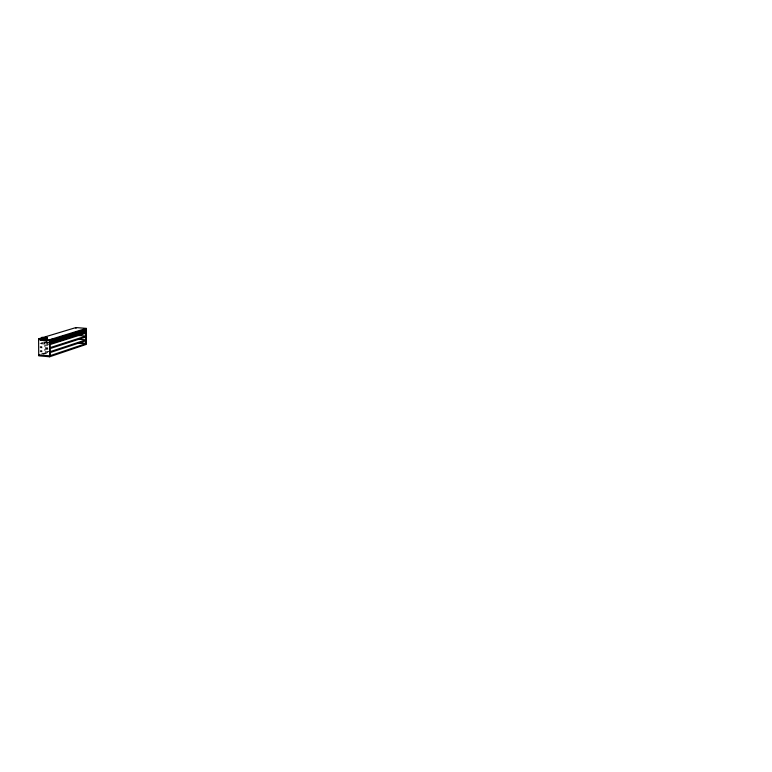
<?xml version="1.0" encoding="UTF-8"?>
<svg xmlns="http://www.w3.org/2000/svg" width="772" height="772" viewBox="0 0 772 772"><rect width="100%" height="100%" fill="white"/><g stroke="black" fill="none" stroke-linecap="round" stroke-linejoin="round"><path stroke-width="0.58" stroke-dasharray="3.86 2.9" d="M44.921 342.594L48.24 343.048L44.332 342.681M44.458 342.44L44.313 342.99L45.278 342.604M45.77 343.173L47.314 343.299M44.409 342.575L45.008 342.836M40.964 354.145L48.308 351.743M42.344 354.068L48.028 352.196M43.232 354.319L47.748 352.823M47.999 349.156L40.038 351.743L47.845 352.418M47.989 348.24L40.028 350.816L50.064 351.685M47.97 345.209L39.999 347.738L47.816 348.404M47.961 344.293L39.99 346.802L47.806 347.477M47.565 342.604L48.231 342.623M39.961 343.723L43.377 342.662M46.04 342.546L44.496 343.154M46.011 342.565L49.196 342.739M41.07 342.884L48.047 343.366M41.08 343.82L50.016 344.573M47.063 343.009L46.59 342.488"/><path stroke-width="1.16" d="M41.302 339.622C40.53 340.693 41.119 337.625 41.476 340.298L40.704 340.056L41.36 338.956M40.858 339.593L42.74 339.67M44.245 338.966L44.631 338.58L44.718 339.217M45.702 339.516C45.104 337.673 44.844 342.285 41.466 339.535M52.11 340.838L52.033 339.805L52.67 339.603L52.689 342.932L51.975 343.125L52.033 339.805M70.474 335.859L70.773 335.28M72.298 335.289L72.279 334.546M46.243 339.062L45.78 338.532M46.185 338.667L45.654 339.535L49.524 339.757L86.281 328.399L86.31 344.37L49.659 356.77L38.716 355.815L38.6 338.84L75.974 327.56L86.281 328.399M49.697 341.629L49.707 342.121M49.833 341.735L50.643 341.735M50.547 341.967L50.537 341.118M51.27 340.732L52.564 341.127M51.753 341.137L51.454 341.678M56.366 340.027L56.105 339.255M61.094 338.329L60.641 337.818M61.162 338.194L60.65 338.773M62.879 337.991L62.889 337.374L62.146 337.432M64.819 337.171L64.462 336.65M66.749 336.602L67.569 336.457L66.768 335.878M71.101 335.202L69.393 334.807M72.877 334.643L72.153 334.199M78.155 332.993L77.605 332.452M82.266 332.028L83.077 330.85M83.279 331.603L83.029 330.86M44.911 338.184C41.881 338.493 42.354 337.287 41.398 338.001L41.09 339.805M43.57 338.763L43.406 338.705M43.599 338.966L43.84 338.406M43.936 338.348L44.959 338.175M43.724 338.184L43.772 337.489L43.724 338.146M45.268 338.879L45.828 338.522M83.048 331.825L82.314 330.927M52.052 341.436L52.679 340.963M53.48 341.05L53.413 341.07M54.426 340.751L53.886 340.722M57.263 339.873L57.311 339.111L56.24 339.043M59.126 339.284L59.222 338.657M61.914 338.416L61.345 337.567M62.059 338.03L61.384 338.368M68.303 336.409L67.772 336.312M69.287 336.235L69.355 335.752M69.914 335.945L70.271 335.617L69.596 335.801M73.707 334.72L73.716 333.987M77.268 333.485L76.766 333.697M78.078 333.089L78.107 332.616M78.464 333.166L79.091 332.848L78.416 332.983M79.13 332.607L79.941 332.442M80.655 332.539L80.703 331.806L80.742 332.645M40.906 339.834L41.099 339.439M84.466 331.149L85.103 330.966L84.611 331.265M85.026 331.053L84.476 331.284M41.07 339.41L41.514 339.892L40.791 340.24L40.781 339.111L41.534 338.918M41.514 339.825L42.151 339.593L41.514 339.304M55.41 340.24L54.831 340.423M57.292 339.651L56.723 339.834M59.174 339.149L58.595 339.246M60.11 338.86L59.849 338.088M65.369 336.37L65.244 337.335M71.14 335.193L70.657 335.637M74.594 334.324L74.469 333.649M76.457 333.533L76.013 333.958M77.229 333.494L76.978 332.751M82.421 331.873L81.9 331.95M84.129 331.333L83.752 330.609M41.177 339.371L41.833 337.432M44.573 337.567L44.506 338.204M42.248 340.365L43.888 340.597M47.188 337.518L45.143 337.451L47.15 337.702L46.33 338.223M52.718 340.134L53.056 340.105M79.719 332.018L79.149 331.767M55.14 340.577L55.159 339.555M61.837 338.425L62.088 338.175M66.257 337.094L66.662 336.746L66.199 337.036M72.549 335.116L72.819 334.99M77.982 333.369L77.567 333.301M41.997 338.049L41.36 337.982L42.73 338.194M86.31 343.492L49.649 355.844L38.706 354.888L39.208 354.744M50.074 352.611L85.914 340.732M50.064 351.685L85.914 339.854L78.792 339.265M50.045 348.597L85.904 336.959M50.035 347.661L85.904 336.081L77.596 335.395M50.614 342.99L50.055 343.723L85.943 332.23M51.714 340.442L51.714 339.902L50.991 340.095L51.01 343.424L51.734 343.038M53.529 339.304L53.644 342.633L53.017 342.826L52.901 339.497L53.615 339.313L51.656 339.275M54.59 342.334L53.876 342.517L53.857 339.197L54.571 339.014L54.503 342.324M56.481 341.735L55.767 341.919L55.748 338.618L56.462 338.425L56.481 341.735L56.462 338.425M57.196 341.089L56.713 341.62L56.684 338.319L57.63 338.657M58.334 338.377L57.63 338.03L57.649 341.33L58.267 340.935M59.29 340.848L58.585 341.031L58.566 337.74L59.27 337.557L59.203 340.838M60.216 340.548L59.521 340.732L59.502 337.451L60.197 337.267L60.216 340.548L60.197 337.267M61.133 337.509L60.428 337.161L60.448 340.442L60.969 339.815M61.374 340.153L62.069 339.96L62.049 336.688L61.355 336.872L61.22 339.902M62.995 339.67L62.3 339.854L62.281 336.582L62.889 336.399L62.908 339.661M63.912 339.381L63.217 339.564L63.198 336.303L63.893 336.119L63.912 339.381L63.893 336.119M64.134 339.275L64.829 339.091L64.809 335.839L64.115 336.013L63.979 339.033M65.051 338.985L65.736 338.802L65.726 335.55L65.031 335.733L65.138 338.995L65.002 338.368M66.633 335.791L65.948 335.453L65.958 338.696L66.402 338.271M66.874 338.416L67.56 338.233L67.54 334.99L66.855 335.164L66.961 338.416L66.797 337.895M68.457 337.943L67.772 338.126L67.762 334.884C69.962 333.321 67.492 343.096 68.361 334.701M68.679 337.837L69.364 337.663L69.345 334.43L68.66 334.604L68.525 337.596M70.262 337.374L69.576 337.557L69.567 334.324C71.69 332.761 69.451 342.517 70.156 334.141M71.14 334.392L70.464 334.044L70.474 337.267L71.149 336.901M71.371 336.988L72.047 336.814L72.037 333.591L71.352 333.774L71.458 336.997L69.509 336.737M72.925 333.842L72.25 333.494L72.259 336.708L72.8 335.916M73.822 336.245L73.147 336.428L73.137 333.214L73.813 333.041L73.822 336.245L73.813 333.041M74.035 336.148L74.701 335.965L74.691 332.771L74.025 332.944L73.88 335.907M75.579 332.491L74.903 332.664L74.923 335.868L75.588 335.695L75.492 332.491L75.588 335.695M75.801 335.588L76.467 335.415L76.457 332.221L75.791 332.394L75.646 335.347M77.248 334.942L76.679 335.309L76.669 332.124L77.335 332.462M77.547 335.038L78.213 334.865L78.204 331.68L77.538 331.854L77.441 334.614M78.426 334.758L79.082 334.585L79.072 331.41L78.416 331.584L78.426 334.575M79.95 334.315L79.294 334.488L79.284 331.313L79.941 331.14L79.95 334.315L79.941 331.14M80.153 334.208L80.809 334.035L80.809 330.87L80.153 331.043L80.008 333.977M81.021 333.938L81.678 333.765L81.668 330.599L81.012 330.773L80.867 333.707M82.363 333.07L81.88 333.668L81.871 330.503L82.527 330.85M82.739 333.398L83.395 333.224L83.386 330.069L82.729 330.242L82.826 333.398L82.701 332.8M84.399 329.856L84.409 332.771L84.862 332.442M50.016 344.573L85.904 333.176M51.965 342.295L52.544 342.199M54.793 341.398L55.352 341.591M55.767 341.108L56.385 340.906M57.321 340.616L56.665 340.906M57.639 340.51L58.218 340.413M58.556 340.22L59.193 340.027M59.512 339.921L60.081 339.825M61.056 339.439L60.38 339.815M61.364 339.342L61.934 339.246M62.291 339.053L62.995 339.477M63.815 338.57L63.169 338.85M65.041 338.184L65.736 338.609M65.958 337.895L66.508 337.798M66.865 337.615L67.463 337.422M68.37 337.142L67.724 337.412M68.679 337.046L69.268 336.853M69.557 336.756L70.165 336.573M70.474 336.476L71.063 336.293M72.848 335.733L72.192 336.1M73.147 335.637L73.726 335.453M74.035 335.357L74.575 335.26M75.492 334.894L74.923 335.868M75.801 334.797L76.37 334.614M77.248 334.344L76.669 334.527M77.547 334.247L78.126 334.064L77.991 334.614M78.416 333.977L78.995 333.793M79.284 333.697L79.863 333.523M81.002 333.157L81.591 332.973M81.861 332.886L82.45 332.703M82.739 332.616L83.193 332.896M83.598 332.346L84.109 332.259M84.447 332.076L84.968 331.989M85.296 331.806L85.856 331.632M50.006 343.646L85.895 332.307M52.409 340.539L53.49 340.78M51.763 340.288L54.58 340.365M54.561 340.259L85.837 330.667M60.438 338.281L60.486 338.995M63.207 337.412L62.281 337.21M65.08 336.833L65.089 337.557M65.977 336.563L65.996 337.267M66.035 336.061L66.508 336.708M67.762 335.994L66.855 335.791M68.718 335.704L68.718 336.418M74.025 334.035L74.073 334.739M74.913 333.755L74.961 334.459M75.309 333.388L75.453 333.909M80.153 332.124L78.86 331.999L79.371 331.835M81.012 331.854L81.06 332.549M83.279 331.149L83.318 331.835L81.986 331.738M83.588 331.053L83.637 331.738M50.72 341.571L51.608 341.427M50.064 341.919L50.798 341.707M51.02 341.61L51.753 341.407M51.985 341.311L52.708 341.108M55.777 340.124L56.491 339.921M57.659 339.535L58.373 339.342M60.235 338.754L59.531 338.947M61.162 338.464L60.438 338.609M63.227 337.789L63.922 337.596M64.144 337.509L64.684 337.277M65.755 337.026L65.041 337.171M67.569 336.457L66.884 336.65M68.689 336.081L69.374 335.897M71.169 335.337L70.493 335.521M71.381 335.241L71.902 335.019M73.147 334.681L73.832 334.498M74.054 334.401L74.479 334.469M74.932 334.131L75.598 333.948M75.791 333.851L76.476 333.668M76.689 333.581L77.345 333.398M79.96 332.578L79.053 332.867M80.819 332.307L80.172 332.491M81.041 332.221L81.543 332.008M83.395 331.506L82.739 331.632M83.617 331.41L84.138 330.734M85.316 330.879L85.808 330.667M55.41 340.577L55.43 339.699M56.742 340.172L56.742 339.439M62.87 338.242L62.966 337.634M65.668 337.374L65.63 336.515M67.791 336.708L66.46 336.592M71.034 335.685L69.712 335.569M71.931 335.405L71.429 334.382M78.464 333.359L78.638 332.529M80.153 332.819L78.85 332.713M86.29 329.277L49.533 340.693L39.063 339.632M49.891 340.867L85.895 329.721M63.632 337.036L63.632 337.866M84.823 330.426L84.959 330.937M46.532 340.925L47.256 340.539M43.84 340.616L47.266 340.732L47.237 337.393L46.455 337.74L46.484 340.838M50.093 355.689L50.026 340.394L50.749 340.201L50.759 340.742M54.802 338.908L55.516 338.725L55.536 342.035L54.918 342.228L54.889 338.918M83.588 329.972L84.235 329.808L84.244 332.954L83.598 333.128L83.675 329.982L83.164 330.512M84.447 332.857L84.447 329.712L85.094 330.049M85.856 329.268L85.856 332.404L85.296 332.587L85.296 329.441L85.943 329.277L85.914 343.627L77.914 342.951M46.523 339.458L45.152 339.342L44.969 338.3M47.179 339.265L47.179 338.522M47.217 340.616L44.525 340.558L46.619 340.732M41.476 340.298L41.495 338.068M43.029 339.68L41.418 339.555M46.513 338.715L45.143 338.599M44.043 339.535L44.805 339.709M46.185 339.304L47.131 338.869M45.432 338.609L45.963 338.512M42.904 337.634L43.599 338.242M43.155 338.068L42.701 340.162M44.496 337.731L45.268 337.354M66.537 336.959L65.977 336.93M70.831 334.672L70.03 334.604M82.527 330.339L82.536 333.494M82.729 330.242L82.353 330.773M84.196 330.387L84.862 330.416M81.012 330.773L80.761 331.458M81.707 330.976L83.318 331.14M80.153 331.043L80.105 331.661M85.788 331.815L50.026 343M78.416 331.584L78.242 332.047M77.538 331.854L77.287 332.539M77.325 331.95L77.335 335.135M78.85 332.018L80.172 332.124M85.007 332.674L85.007 329.538M83.444 332.886L81.764 332.877M75.791 332.394L75.791 333.002M74.903 332.664L74.739 333.282M76.621 332.742L77.103 332.828M74.025 332.944L73.591 333.494M80.153 333.427L80.635 333.61M72.925 333.321L72.935 336.524M79.246 333.793L79.381 334.305M78.976 333.89L79.082 334.401M72.25 333.494L72.076 333.967M73.224 333.745L73.137 333.832M71.14 333.871L71.149 337.094M70.464 334.044L70.551 334.575M68.66 334.604L68.225 335.164M66.855 335.164L66.681 335.646M67.849 335.415L67.762 335.502M65.948 335.453L65.504 336.013M71.371 336.196L71.864 336.38M65.031 335.733L64.587 336.438M68.341 336.148L68.312 335.675M64.115 336.013L63.941 336.495M69.432 336.64L71.458 336.804M62.754 336.872L63.294 336.833M61.355 336.872L61.084 337.586M61.133 336.978L61.142 340.259M60.428 337.161L60.689 337.798M67.868 337.943L67.714 335.038M60.023 337.721L60.525 337.702M58.334 337.846L58.354 341.137M62.31 338.078L62.986 337.74M64.694 338.377L64.134 338.474M66.653 338.512L66.546 335.26M57.63 338.03L57.446 338.522M57.398 338.136L57.417 341.436M58.662 338.281L58.566 338.368M56.684 338.319L56.231 338.898M46.503 337.721L41.949 337.403M41.765 337.46L46.503 337.895M62.223 339.236L62.387 339.67M54.899 339.448L54.764 339.555M38.6 338.84L41.186 339.13M51.714 339.902L51.734 343.231M50.991 340.095L50.942 340.742M50.749 340.201L50.778 343.54M47.092 340.085L46.416 340.481L47.073 340.288M46.523 340.095L47.16 339.902L47.034 340.481M50.026 340.394L49.842 340.886M78.271 342.816L85.161 343.395M54.725 341.263L56.8 341.629L54.773 341.494M40.926 340.365L42.151 340.452M53.866 341.697L54.494 341.504L54.358 342.073M52.872 342.092L53.548 341.803L53.644 342.43M51.57 342.594L50.962 342.691M51.917 342.488L51.975 343.125M50.634 342.797L50.026 342.903L51.927 343.038M43.049 337.499L43.058 338.011M42.508 337.962L42.479 337.451L42.392 338.001M40.916 339.101L40.877 340.249M54.754 339.072L54.773 342.141M49.524 339.757L49.659 356.77M46.503 337.576L46.619 340.935M63.159 336.457L63.169 339.487M59.454 337.605L59.473 340.655M55.7 338.773L55.719 341.842M81.832 330.657L81.842 333.581M76.621 332.278L76.631 335.231M75.974 327.56L75.974 328.438"/></g></svg>
